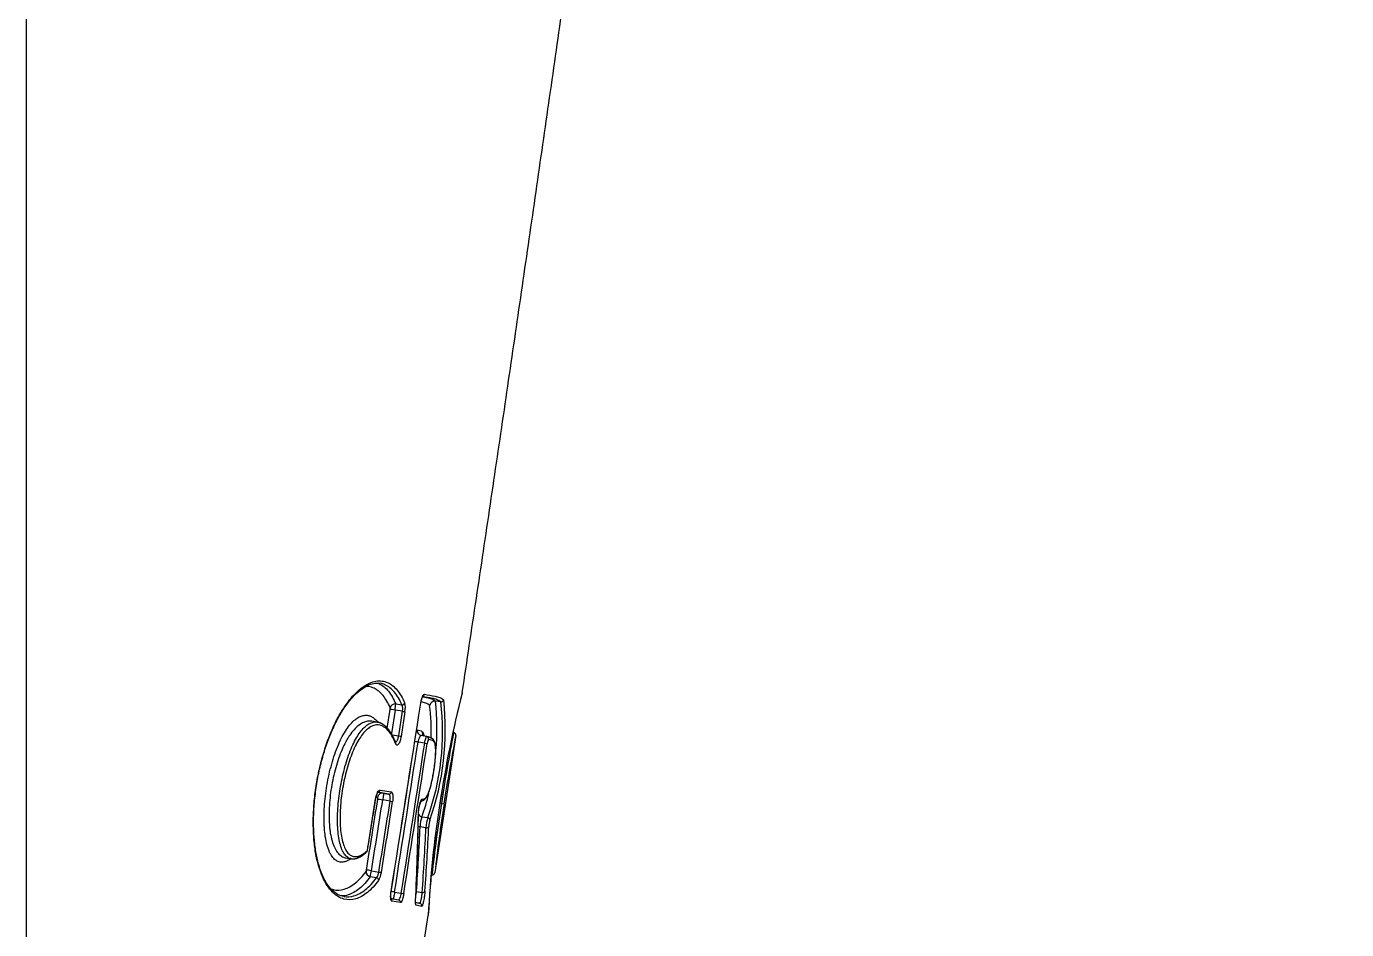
# Model space of a CAD drawing. Header units: millimetres. Extents: x 863 to 5283, y 810 to 2397.
# Drawn here: x 1726.26 to 1727.801, y 1428.113 to 1429.167 of the extents above; entities that cross this region are included whole.
import ezdxf

# ---------------------------------------------------------------- set-up
doc = ezdxf.new("R2010")
doc.units = ezdxf.units.MM
doc.layers.add('Wbudowane', color=175, linetype='Continuous')

# ---------------------------------------------------------------- blocks, each defined once
blk = doc.blocks.new('Z$W@#14502')
for p, q in [((7.65, 121.9236), (7.65, 158.9517)), ((8.0813, 124.2977), (8.0885, 124.2966)), ((8.1338, 124.3), (8.1277, 124.301)), ((8.0713, 124.2696), (8.0748, 124.2914)), ((8.0805, 124.2906), (8.0761, 124.2631)), ((8.0892, 124.2891), (8.0805, 124.2906)), ((8.0847, 124.2604), (8.0892, 124.2891)), ((8.092, 124.2887), (8.0875, 124.2599)), ((8.0596, 124.2765), (8.0533, 124.2775)), ((8.077, 124.2616), (8.0847, 124.2604)), ((8.1151, 124.252), (8.1073, 124.2532)), ((8.1112, 124.2607), (8.111, 124.2608)), ((8.1173, 124.2597), (8.1112, 124.2607)), ((8.1514, 124.2608), (8.127, 124.1009)), ((8.1489, 124.2643), (8.1479, 124.2644)), ((8.06, 124.1885), (8.0583, 124.1888)), ((8.0606, 124.1946), (8.0667, 124.1935)), ((8.0728, 124.1925), (8.0606, 124.1946)), ((8.0631, 124.1972), (8.0762, 124.195)), ((8.0667, 124.1935), (8.0728, 124.1925)), ((8.0481, 124.1267), (8.0578, 124.1869)), ((8.0747, 124.1841), (8.066, 124.1856)), ((8.1346, 124.1816), (8.1328, 124.1819)), ((8.1329, 124.1819), (8.1329, 124.1819)), ((8.1346, 124.1816), (8.1375, 124.1811)), ((8.1119, 124.1661), (8.1186, 124.165)), ((8.1165, 124.1533), (8.1096, 124.1544)), ((8.0228, 124.1182), (8.0291, 124.1171)), ((8.0589, 124.0948), (8.0514, 124.0961)), ((8.0528, 124.1029), (8.0616, 124.1015)), ((8.1226, 124.0985), (8.1235, 124.0983)), ((8.0756, 124.0707), (8.0843, 124.0692)), ((8.0867, 124.0658), (8.0767, 124.0675)), ((8.0799, 124.0781), (8.0877, 124.0768)), ((8.1055, 124.0788), (8.1121, 124.0777)), ((8.1093, 124.065), (8.1072, 124.0653)), ((8.1032, 123.9477), (8.1192, 124.0508))]:
    blk.add_line(p, q)
for centre, radius, start, end in [((-62.3656, 135.2856), 71.3273, 350.960265, 351.138968), ((-61.6139, 135.1657), 70.5662, 350.960572, 351.141203), ((8.0246, 124.3006), 0.0567, 349.8469, 357.1608), ((8.0774, 124.2918), 0.0121, 347.4339, 23.4538), ((8.0711, 124.2932), 0.0214, 347.9048, 15.2118), ((7.8426, 124.2645), 0.2933, 340.1859, 6.9596), ((8.1269, 124.295), 0.00607, 82.0425, 170.2308), ((7.8544, 124.2634), 0.2684, 358.7477, 6.9711), ((7.8194, 124.2678), 0.3197, 340.6868, 6.2386), ((7.8136, 124.2694), 0.3157, 355.2356, 5.7364), ((9.4183, 123.9893), 1.2998, 165.6748, 171.4792), ((9.4181, 123.9893), 1.2996, 165.6831, 171.4785), ((8.1342, 124.303), 0.00304, 262.026, 350.2429), ((8.0709, 124.2922), 0.00392, 348.118, 15.2804), ((8.1179, 124.2642), 0.0058, 169.6237, 222.5733), ((-62.5761, 135.2163), 71.5285, 351.041604, 351.183627), ((-62.7735, 135.2308), 71.7337, 351.054655, 351.196272), ((-62.5767, 135.201), 71.5376, 351.053758, 351.195769), ((8.1159, 124.2458), 0.014, 51.622, 83.498), ((8.1226, 124.2547), 0.0029, 349.6199, 47.091), ((10.1053, 123.8826), 1.9933, 168.9626, 171.3744), ((9.9695, 123.9041), 1.8528, 168.8988, 171.4008), ((9.8242, 123.9259), 1.7091, 168.5816, 168.5828), ((8.1484, 124.2613), 0.003, 351.3976, 80.691), ((8.1484, 124.2613), 0.003, 351.691, 80.6798), ((7.8136, 124.2694), 0.3157, 340.8963, 346.0391), ((-60.5817, 135.0692), 69.4993, 350.922054, 350.991064), ((-50.2942, 133.5396), 59.0969, 350.834865, 350.894017), ((-60.4352, 135.0492), 69.3573, 350.919343, 350.9885), ((-60.6297, 135.0583), 69.5596, 350.937208, 351.006164), ((-60.7313, 135.076), 69.6657, 350.936008, 351.004862), ((7.8544, 124.2634), 0.2684, 341.0649, 342.8015), ((8.1088, 124.1932), 0.00936, 280.1294, 303.254), ((8.1118, 124.1928), 0.00634, 271.8086, 303.082), ((8.1124, 124.1878), 0.00287, 303.5303, 353.1122), ((9.3615, 123.988), 1.2439, 171.0339, 177.1057), ((9.3608, 123.9881), 1.2431, 171.0329, 177.0979), ((10.0759, 123.8814), 1.9644, 171.2114, 173.6597), ((9.9246, 123.9051), 1.8082, 171.2181, 173.783), ((4.9356, 124.2256), 3.1727, 357.148, 358.9932), ((4.9427, 124.2243), 3.1655, 357.1593, 359.0069), ((8.135, 124.1556), 0.0254, 155.4828, 182.6781), ((8.1881, 124.1469), 0.0719, 165.3601, 174.8965), ((8.1486, 124.1533), 0.0289, 162.3681, 177.2394), ((5.5819, 124.2546), 2.5297, 356.0162, 357.7304), ((5.5787, 124.2634), 2.5402, 355.8079, 357.5143), ((5.5861, 124.2642), 2.536, 355.8159, 357.5253), ((8.0453, 124.1271), 0.003, 313.3953, 350.8404), ((8.0429, 124.1043), 0.00431, 329.401, 353.0954), ((7.9896, 124.1125), 0.0639, 345.1276, 351.3969), ((8.049, 124.1027), 0.0126, 321.6001, 354.5148), ((8.041, 124.1038), 0.0236, 329.5109, 353.2899), ((8.124, 124.1013), 0.003, 260.6643, 351.2516), ((8.124, 124.1013), 0.003, 260.7189, 350.3662), ((7.5488, 120.8211), 3.2919, 80.2341, 80.2852), ((7.9695, 124.096), 0.1371, 350.2669, 352.7968), ((7.5492, 120.7982), 3.3114, 80.2199, 80.3413)]:
    blk.add_arc(centre, radius, start, end)
for centre, major_axis, ratio, start_param, end_param in [((8.0804, 124.2924), (-0.00549, -0.00242), 0.878556, 4.191687, 5.649726), ((8.0889, 124.2993), (0.00275, 0.00119), 0.879386, 4.197316, 5.657198), ((8.1118, 124.3094), (-0.0005, -0.00296), 0.973846, 0.551912, 1.581693), ((8.0804, 124.2905), (-0.00593, 0.00093), 0.006402, 4.711269, 5.997281), ((8.0892, 124.2891), (0.00296, -0.00047), 0.006402, 4.711267, 6.004529), ((8.1122, 124.2666), (0.00121, 0.00588), 0.981597, 1.618222, 3.144311), ((8.0785, 124.2514), (-0.00279, -0.0011), 0.862795, 2.539042, 3.141126), ((8.0847, 124.2604), (0.00296, -0.00047), 0.006402, 4.71127, 6.003756), ((8.1073, 124.2532), (-0.00593, 0.00092), 0.003225, 4.711284, 5.402991), ((8.1151, 124.252), (-0.00296, 0.00046), 0.003225, 1.56969, 2.946861), ((8.1168, 124.2568), (-0.0006, -0.00294), 0.981687, 3.143054, 3.182022), ((8.1168, 124.2568), (-0.0006, -0.00294), 0.981687, 1.61823, 3.143054), ((8.0657, 124.1876), (0.00101, 0.00591), 0.9596, 0.0066, 1.580281), ((8.0603, 124.1977), (-0.0005, -0.00296), 0.951269, 0.317674, 1.578348), ((8.0733, 124.1955), (-0.0005, -0.00296), 0.960005, 0.006633, 1.580498), ((8.066, 124.1855), (0.00593, -0.00094), 0.006404, 1.569685, 2.857687), ((8.0747, 124.1842), (-0.00296, 0.00047), 0.006403, 1.569683, 2.86496), ((8.109, 124.1869), (-0.0002, 0.00299), 0.982496, 3.647044, 4.495578), ((8.1048, 124.1699), (-0.003, 0.00005), 0.583457, 2.908612, 3.142218), ((8.1127, 124.1712), (0.00556, -0.00225), 0.856761, 4.036652, 4.904191), ((8.1181, 124.1625), (0.00279, -0.00111), 0.857025, 0.262475, 1.75816), ((8.109, 124.1506), (0.006, -0.00024), 0.629046, 1.492283, 1.857678), ((8.1168, 124.1551), (0.003, -0.00013), 0.629223, 4.63625, 6.109089), ((8.0453, 124.1271), (-0.00206, 0.00218), 0.875143, 3.142145, 3.858254), ((8.0522, 124.1012), (-0.00483, 0.00356), 0.839825, 0.5484, 1.976127), ((8.0528, 124.1029), (-0.00592, 0.00095), 0.006405, 4.711285, 5.997003), ((8.0616, 124.1015), (-0.00296, 0.00047), 0.006405, 1.56969, 2.862745), ((8.0585, 124.0923), (0.00243, -0.00176), 0.840588, 0.541429, 1.971014), ((8.0792, 124.0761), (0.001, 0.00592), 0.978788, 2.634832, 3.061364), ((8.0738, 124.0679), (-0.0005, -0.00296), 0.972462, 1.578606, 2.622631), ((8.0799, 124.0781), (-0.00593, 0.00093), 0.003228, 4.711292, 5.45887), ((8.0838, 124.0663), (-0.0005, -0.00296), 0.978904, 1.580377, 3.145953), ((8.0878, 124.0768), (-0.00296, 0.00047), 0.003228, 1.569698, 2.94317), ((8.1013, 124.0679), (-0.003, 0.00015), 0.585083, 2.96282, 3.141636), ((8.1019, 124.0632), (-0.0005, -0.00296), 0.990313, 1.584743, 2.328564), ((8.1049, 124.0751), (0.00599, -0.00042), 0.630296, 1.511122, 1.617508), ((8.1088, 124.062), (-0.00051, -0.00296), 0.994572, 1.5878, 3.141983), ((8.1124, 124.0796), (0.00299, -0.00022), 0.630424, 4.655009, 6.155737)]:
    blk.add_ellipse(centre, major_axis=major_axis, ratio=ratio, start_param=start_param, end_param=end_param)
blk.add_open_spline([(8.1589, 124.3109), (8.2828, 125.1321), (8.397, 125.9542), (8.5063, 126.7764), (8.6159, 127.5982), (8.7284, 128.418), (8.8458, 129.2327), (8.9703, 130.0331), (9.1017, 130.7648), (9.1916, 131.2053)], degree=9)
for points, knots in [([(8.0613, 124.0918), (8.057, 124.0859), (8.0526, 124.0812), (8.0459, 124.0759), (8.0437, 124.0743), (8.0391, 124.0718), (8.0368, 124.0709), (8.0298, 124.0689), (8.0252, 124.0687), (8.0184, 124.0706), (8.0161, 124.0715), (8.0128, 124.0736), (8.0116, 124.0743), (8.0094, 124.0761), (8.0083, 124.0771), (8.0051, 124.0803), (8.0031, 124.0829), (7.9992, 124.0889), (7.9973, 124.0923), (7.9922, 124.104), (7.9896, 124.1133), (7.9872, 124.1269), (7.9868, 124.1297), (7.9861, 124.1354), (7.9853, 124.1442), (7.9849, 124.1534), (7.985, 124.163), (7.985, 124.1663), (7.9853, 124.1728), (7.9855, 124.1761), (7.9862, 124.186), (7.987, 124.1926), (7.9884, 124.2026), (7.989, 124.206), (7.9902, 124.2126), (7.9909, 124.2159), (7.993, 124.2257), (7.9946, 124.2322), (7.9983, 124.2447), (8.0003, 124.2509), (8.0047, 124.2626), (8.0071, 124.2681), (8.0108, 124.2759), (8.0121, 124.2785), (8.0147, 124.2834), (8.016, 124.2858), (8.0201, 124.2925), (8.0229, 124.2966), (8.027, 124.3021), (8.0284, 124.3038), (8.0313, 124.3071), (8.0327, 124.3086), (8.0369, 124.3128), (8.0397, 124.3152), (8.0438, 124.3181), (8.0452, 124.319), (8.0478, 124.3206), (8.0492, 124.3213), (8.0531, 124.3231), (8.0557, 124.3238), (8.0606, 124.3247), (8.063, 124.3247), (8.0675, 124.3242), (8.0697, 124.3236), (8.0759, 124.3209), (8.0796, 124.3178), (8.0863, 124.3098), (8.0892, 124.3047), (8.0918, 124.2988)], [0, 0, 0, 0, 0.0625, 0.0625, 0.09375, 0.09375, 0.125, 0.125, 0.1875, 0.1875, 0.21875, 0.21875, 0.234375, 0.234375, 0.25, 0.25, 0.28125, 0.28125, 0.3125, 0.3125, 0.375, 0.375, 0.390625, 0.390625, 0.40625, 0.4375, 0.4375, 0.453125, 0.453125, 0.46875, 0.46875, 0.5, 0.5, 0.515625, 0.515625, 0.53125, 0.53125, 0.5625, 0.5625, 0.59375, 0.59375, 0.625, 0.625, 0.640625, 0.640625, 0.65625, 0.65625, 0.6875, 0.6875, 0.703125, 0.703125, 0.71875, 0.71875, 0.75, 0.75, 0.765625, 0.765625, 0.78125, 0.78125, 0.8125, 0.8125, 0.84375, 0.84375, 0.875, 0.875, 0.9375, 0.9375, 1, 1, 1, 1]), ([(8.0207, 124.0729), (8.018, 124.0733), (8.0137, 124.0749), (8.0066, 124.0801), (8.0006, 124.0879), (7.9952, 124.0981), (7.991, 124.1105), (7.9878, 124.1249), (7.9858, 124.1412), (7.9851, 124.1589), (7.9857, 124.1778), (7.9878, 124.1974), (7.9911, 124.2169), (7.9957, 124.2357), (8.0014, 124.2534), (8.0079, 124.2695), (8.0152, 124.2838), (8.023, 124.2961), (8.0311, 124.3063), (8.0396, 124.3141), (8.0478, 124.3195), (8.0559, 124.3221), (8.0603, 124.3223), (8.0628, 124.3218)], [0, 0, 0, 0, 0.055689, 0.108203, 0.157288, 0.204005, 0.249246, 0.29403, 0.338779, 0.383932, 0.429922, 0.47625, 0.52254, 0.568288, 0.613462, 0.657912, 0.702515, 0.747521, 0.793857, 0.841856, 0.892149, 0.945542, 1, 1, 1, 1]), ([(8.0747, 124.2933), (8.0723, 124.2988), (8.0695, 124.3036), (8.0633, 124.3113), (8.0598, 124.3142), (8.054, 124.3169), (8.0519, 124.3176), (8.0486, 124.3181), (8.0473, 124.3182), (8.0461, 124.3181)], [0, 0, 0, 0, 0.358513, 0.358513, 0.717026, 0.717026, 0.896283, 0.896283, 1, 1, 1, 1]), ([(8.0598, 124.3221), (8.0606, 124.3218), (8.0614, 124.3215), (8.0661, 124.3193), (8.0696, 124.3164), (8.076, 124.3085), (8.0788, 124.3035), (8.0813, 124.2977)], [0, 0, 0, 0, 0.090354, 0.090354, 0.545177, 0.545177, 1, 1, 1, 1]), ([(8.0885, 124.2966), (8.0859, 124.3024), (8.083, 124.3074), (8.0764, 124.3153), (8.0728, 124.3183), (8.0669, 124.3209), (8.065, 124.3215), (8.0631, 124.3218)], [0, 0, 0, 0, 0.411632, 0.411632, 0.823263, 0.823263, 1, 1, 1, 1]), ([(8.1104, 124.2985), (8.1106, 124.3), (8.1109, 124.3014), (8.1116, 124.304), (8.112, 124.3052), (8.1128, 124.3071), (8.1132, 124.3078), (8.114, 124.3088), (8.1144, 124.309), (8.1147, 124.309)], [0, 0, 0, 0, 0.25, 0.25, 0.5, 0.5, 0.75, 0.75, 1, 1, 1, 1]), ([(8.1105, 124.2985), (8.1105, 124.2985), (8.1105, 124.2987), (8.1106, 124.299), (8.1106, 124.2994), (8.1107, 124.2998), (8.1108, 124.3002), (8.1109, 124.3006), (8.111, 124.301), (8.111, 124.3014), (8.1111, 124.3017), (8.1112, 124.3021), (8.1113, 124.3025), (8.1114, 124.3028), (8.1115, 124.3032), (8.1116, 124.3035), (8.1117, 124.3038), (8.1118, 124.3041), (8.1119, 124.3044), (8.112, 124.3047), (8.1121, 124.305), (8.1122, 124.3052), (8.1123, 124.3055), (8.1124, 124.3057), (8.1125, 124.3059), (8.1126, 124.3061), (8.1126, 124.3062), (8.1127, 124.3064), (8.1128, 124.3065), (8.1129, 124.3066), (8.1129, 124.3067), (8.113, 124.3068), (8.113, 124.3069), (8.113, 124.3069), (8.1131, 124.3069), (8.1131, 124.3069), (8.1131, 124.3069)], [0, 0, 0, 0, 0.008321, 0.040708, 0.073277, 0.105925, 0.138526, 0.170957, 0.203118, 0.235129, 0.267257, 0.299459, 0.331715, 0.363997, 0.396264, 0.428476, 0.460591, 0.492562, 0.524338, 0.555864, 0.587085, 0.617941, 0.64837, 0.678301, 0.707617, 0.737402, 0.766879, 0.795948, 0.824509, 0.852461, 0.879713, 0.906184, 0.931811, 0.95656, 0.980425, 1, 1, 1, 1]), ([(8.1209, 124.296), (8.1202, 124.2967), (8.1195, 124.2972), (8.1179, 124.298), (8.1171, 124.2984), (8.1146, 124.2993), (8.1129, 124.2997), (8.1109, 124.3002), (8.1109, 124.3002), (8.1108, 124.3002)], [0, 0, 0, 0, 0.245839, 0.245839, 0.491678, 0.491678, 0.983356, 0.983356, 1, 1, 1, 1]), ([(8.1126, 124.3062), (8.1144, 124.3059), (8.1162, 124.3055), (8.1197, 124.3047), (8.1215, 124.3043), (8.124, 124.3034), (8.1248, 124.303), (8.1263, 124.3022), (8.127, 124.3017), (8.1277, 124.301)], [0, 0, 0, 0, 0.304447, 0.304447, 0.652224, 0.652224, 0.826112, 0.826112, 1, 1, 1, 1]), ([(8.1338, 124.3), (8.1331, 124.3007), (8.1323, 124.3012), (8.1308, 124.3021), (8.13, 124.3024), (8.1275, 124.3033), (8.1257, 124.3038), (8.1204, 124.3049), (8.1167, 124.3056), (8.1127, 124.3062)], [0, 0, 0, 0, 0.131537, 0.131537, 0.263073, 0.263073, 0.526147, 0.526147, 1, 1, 1, 1]), ([(8.1147, 124.309), (8.1192, 124.3082), (8.1234, 124.3075), (8.1291, 124.3063), (8.1309, 124.3058), (8.1334, 124.3049), (8.1342, 124.3046), (8.1358, 124.3037), (8.1365, 124.3032), (8.1372, 124.3025)], [0, 0, 0, 0, 0.5, 0.5, 0.75, 0.75, 0.875, 0.875, 1, 1, 1, 1]), ([(8.029, 124.1171), (8.0281, 124.1165), (8.0273, 124.1159), (8.0249, 124.1146), (8.0234, 124.1139), (8.0203, 124.1131), (8.0188, 124.1129), (8.0159, 124.1131), (8.0144, 124.1135), (8.0116, 124.1149), (8.0102, 124.1159), (8.0076, 124.1186), (8.0064, 124.1203), (8.0047, 124.1233), (8.0042, 124.1244), (8.0032, 124.1267), (8.0027, 124.128), (8.0004, 124.1346), (7.9991, 124.1409), (7.9982, 124.1499), (7.998, 124.1518), (7.9978, 124.1556), (7.9977, 124.1575), (7.9975, 124.1633), (7.9975, 124.1672), (7.9978, 124.1754), (7.9981, 124.1795), (7.9988, 124.188), (7.9993, 124.1922), (8.0005, 124.2006), (8.0012, 124.2048), (8.0029, 124.2132), (8.0038, 124.2174), (8.0059, 124.2255), (8.007, 124.2295), (8.0094, 124.2373), (8.0107, 124.2411), (8.0135, 124.2483), (8.015, 124.2517), (8.018, 124.2581), (8.0196, 124.2612), (8.0245, 124.2694), (8.0278, 124.2738), (8.0329, 124.2787), (8.0346, 124.2801), (8.0379, 124.2822), (8.0395, 124.283), (8.0426, 124.2841), (8.0441, 124.2844), (8.0471, 124.2846), (8.0485, 124.2844), (8.0513, 124.2837), (8.0526, 124.2832), (8.0551, 124.2817), (8.0563, 124.2808), (8.0587, 124.2787), (8.0598, 124.2775), (8.0608, 124.2762)], [0, 0, 0, 0, 0.020797, 0.020797, 0.057066, 0.057066, 0.093334, 0.093334, 0.129603, 0.129603, 0.165872, 0.165872, 0.202141, 0.202141, 0.220275, 0.220275, 0.238409, 0.238409, 0.310947, 0.310947, 0.329081, 0.329081, 0.347216, 0.347216, 0.383484, 0.383484, 0.419753, 0.419753, 0.456022, 0.456022, 0.492291, 0.492291, 0.52856, 0.52856, 0.564828, 0.564828, 0.601097, 0.601097, 0.637366, 0.637366, 0.673635, 0.673635, 0.746172, 0.746172, 0.782441, 0.782441, 0.81871, 0.81871, 0.854978, 0.854978, 0.891247, 0.891247, 0.927516, 0.927516, 0.963785, 0.963785, 1, 1, 1, 1]), ([(8.0533, 124.2775), (8.0527, 124.2776), (8.0521, 124.2777), (8.05, 124.2778), (8.0485, 124.2776), (8.044, 124.2766), (8.0408, 124.275), (8.0358, 124.271), (8.0342, 124.2694), (8.0309, 124.2657), (8.0292, 124.2636), (8.0268, 124.2601), (8.026, 124.2589), (8.0244, 124.2563), (8.0236, 124.2549), (8.0213, 124.2506), (8.0199, 124.2476), (8.0171, 124.2411), (8.0158, 124.2377), (8.0133, 124.2306), (8.0122, 124.227), (8.0101, 124.2195), (8.0091, 124.2157), (8.0074, 124.2079), (8.0067, 124.204), (8.0054, 124.1962), (8.0049, 124.1922), (8.0041, 124.1844), (8.0038, 124.1804), (8.0032, 124.1689), (8.0033, 124.1615), (8.0041, 124.1528), (8.0043, 124.1511), (8.0047, 124.1478), (8.005, 124.1462), (8.0059, 124.1416), (8.0066, 124.1387), (8.0083, 124.1334), (8.0093, 124.131), (8.0115, 124.1268), (8.0127, 124.125), (8.0152, 124.1221), (8.0166, 124.1209), (8.0194, 124.1191), (8.0208, 124.1186), (8.0224, 124.1182), (8.0226, 124.1182), (8.0228, 124.1182)], [0, 0, 0, 0, 0.020544, 0.020544, 0.066904, 0.066904, 0.159623, 0.159623, 0.205982, 0.205982, 0.252342, 0.252342, 0.275522, 0.275522, 0.298701, 0.298701, 0.345061, 0.345061, 0.39142, 0.39142, 0.43778, 0.43778, 0.484139, 0.484139, 0.530499, 0.530499, 0.576858, 0.576858, 0.623218, 0.623218, 0.715937, 0.715937, 0.739116, 0.739116, 0.762296, 0.762296, 0.808656, 0.808656, 0.855015, 0.855015, 0.901375, 0.901375, 0.947734, 0.947734, 0.994094, 0.994094, 1, 1, 1, 1]), ([(8.0291, 124.1171), (8.0289, 124.1172), (8.0287, 124.1172), (8.0272, 124.1175), (8.026, 124.1181), (8.0236, 124.1198), (8.0224, 124.121), (8.0203, 124.124), (8.0193, 124.1258), (8.0176, 124.13), (8.0168, 124.1324), (8.0154, 124.1377), (8.0149, 124.1406), (8.014, 124.1469), (8.0137, 124.1502), (8.0131, 124.1606), (8.0132, 124.1679), (8.0139, 124.1794), (8.0143, 124.1833), (8.0152, 124.1911), (8.0157, 124.1949), (8.017, 124.2027), (8.0177, 124.2066), (8.0194, 124.2143), (8.0203, 124.2181), (8.0222, 124.2255), (8.0233, 124.2292), (8.0256, 124.2363), (8.0268, 124.2396), (8.0294, 124.2461), (8.0307, 124.2491), (8.0336, 124.2549), (8.035, 124.2575), (8.0379, 124.2623), (8.0394, 124.2644), (8.0424, 124.2681), (8.0439, 124.2698), (8.0483, 124.2738), (8.0512, 124.2754), (8.0559, 124.2767), (8.0578, 124.2768), (8.0596, 124.2765)], [0, 0, 0, 0, 0.006817, 0.006817, 0.053207, 0.053207, 0.099596, 0.099596, 0.145986, 0.145986, 0.192375, 0.192375, 0.238764, 0.238764, 0.285154, 0.285154, 0.377933, 0.377933, 0.424322, 0.424322, 0.470711, 0.470711, 0.517101, 0.517101, 0.56349, 0.56349, 0.60988, 0.60988, 0.656269, 0.656269, 0.702659, 0.702659, 0.749048, 0.749048, 0.795437, 0.795437, 0.841827, 0.841827, 0.934606, 0.934606, 1, 1, 1, 1]), ([(8.0813, 124.2509), (8.0799, 124.2545), (8.0784, 124.2578), (8.0749, 124.2635), (8.0731, 124.266), (8.07, 124.269), (8.069, 124.2699), (8.0667, 124.2714), (8.0656, 124.272), (8.062, 124.2733), (8.0595, 124.2735), (8.0553, 124.2726), (8.0539, 124.2721), (8.0511, 124.2706), (8.0496, 124.2696), (8.0467, 124.2671), (8.0451, 124.2656), (8.0422, 124.2621), (8.0407, 124.2601), (8.0378, 124.2556), (8.0363, 124.2531), (8.0335, 124.2476), (8.0322, 124.2447), (8.0296, 124.2385), (8.0284, 124.2353), (8.0261, 124.2284), (8.025, 124.2249), (8.0231, 124.2177), (8.0222, 124.2141), (8.0205, 124.2066), (8.0198, 124.2028), (8.0186, 124.1952), (8.018, 124.1915), (8.0172, 124.1839), (8.0168, 124.1802), (8.0161, 124.169), (8.0161, 124.1618), (8.0167, 124.1518), (8.017, 124.1485), (8.0179, 124.1424), (8.0185, 124.1396), (8.0199, 124.1344), (8.0207, 124.132), (8.0225, 124.128), (8.0235, 124.1262), (8.0257, 124.1233), (8.0269, 124.1222), (8.0293, 124.1205), (8.0306, 124.12), (8.0332, 124.1194), (8.0345, 124.1194), (8.0372, 124.1198), (8.0386, 124.1203), (8.0426, 124.1221), (8.0454, 124.1241), (8.0481, 124.1267)], [0, 0, 0, 0, 0.0625, 0.0625, 0.125, 0.125, 0.15625, 0.15625, 0.1875, 0.1875, 0.25, 0.25, 0.28125, 0.28125, 0.3125, 0.3125, 0.34375, 0.34375, 0.375, 0.375, 0.40625, 0.40625, 0.4375, 0.4375, 0.46875, 0.46875, 0.5, 0.5, 0.53125, 0.53125, 0.5625, 0.5625, 0.59375, 0.59375, 0.625, 0.625, 0.6875, 0.6875, 0.71875, 0.71875, 0.75, 0.75, 0.78125, 0.78125, 0.8125, 0.8125, 0.84375, 0.84375, 0.875, 0.875, 0.90625, 0.90625, 0.9375, 0.9375, 1, 1, 1, 1]), ([(8.0813, 124.2525), (8.0812, 124.2527), (8.081, 124.2532), (8.0806, 124.2541), (8.0802, 124.255), (8.0798, 124.256), (8.0794, 124.2569), (8.079, 124.2578), (8.0785, 124.2587), (8.0781, 124.2596), (8.0776, 124.2604), (8.0772, 124.2612), (8.0767, 124.262), (8.0763, 124.2628), (8.0758, 124.2636), (8.0754, 124.2643), (8.0749, 124.265), (8.0744, 124.2657), (8.0739, 124.2664), (8.0735, 124.267), (8.073, 124.2676), (8.0725, 124.2683), (8.072, 124.2688), (8.0715, 124.2694), (8.071, 124.2699), (8.0705, 124.2705), (8.0699, 124.271), (8.0694, 124.2714), (8.0689, 124.2719), (8.0684, 124.2723), (8.0679, 124.2727), (8.0674, 124.2731), (8.0668, 124.2735), (8.0663, 124.2738), (8.0658, 124.2742), (8.0652, 124.2745), (8.0647, 124.2747), (8.0642, 124.275), (8.0637, 124.2753), (8.0631, 124.2755), (8.0626, 124.2757), (8.0621, 124.2759), (8.0615, 124.276), (8.061, 124.2762), (8.0605, 124.2763), (8.06, 124.2764), (8.0597, 124.2765), (8.0596, 124.2765)], [0, 0, 0, 0, 0.016069, 0.043318, 0.07033, 0.097105, 0.123651, 0.149975, 0.176083, 0.201979, 0.22767, 0.25316, 0.278454, 0.303554, 0.328465, 0.35319, 0.377731, 0.402091, 0.426272, 0.450274, 0.474101, 0.497754, 0.521406, 0.544612, 0.56751, 0.59011, 0.612422, 0.634455, 0.656218, 0.677722, 0.698975, 0.71999, 0.740776, 0.761331, 0.781645, 0.801668, 0.821406, 0.840871, 0.860072, 0.879023, 0.897735, 0.916222, 0.934498, 0.952579, 0.970478, 0.988211, 1, 1, 1, 1]), ([(8.1064, 124.2676), (8.1074, 124.2673), (8.1085, 124.2671), (8.1104, 124.2664), (8.1114, 124.2661), (8.1122, 124.2653)], [0, 0, 0, 0, 0.5, 0.5, 1, 1, 1, 1]), ([(8.1122, 124.2653), (8.113, 124.2645), (8.1137, 124.2633), (8.1143, 124.261), (8.1144, 124.2606), (8.1145, 124.2602)], [0, 0, 0, 0, 0.859437, 0.859437, 1, 1, 1, 1]), ([(8.0811, 124.253), (8.0814, 124.2532), (8.0817, 124.2534), (8.0826, 124.2543), (8.0832, 124.2553), (8.0841, 124.2576), (8.0844, 124.2589), (8.0847, 124.2604)], [0, 0, 0, 0, 0.221591, 0.221591, 0.610795, 0.610795, 1, 1, 1, 1]), ([(8.0875, 124.2599), (8.0872, 124.258), (8.0868, 124.2561), (8.086, 124.2538), (8.0857, 124.253), (8.0851, 124.2518), (8.0848, 124.2512), (8.0839, 124.2499), (8.0833, 124.2495), (8.0825, 124.2495), (8.0822, 124.2496), (8.0817, 124.2501), (8.0815, 124.2505), (8.0813, 124.2509)], [0, 0, 0, 0, 0.25, 0.25, 0.375, 0.375, 0.5, 0.5, 0.75, 0.75, 0.875, 0.875, 1, 1, 1, 1]), ([(8.1112, 124.2607), (8.1109, 124.2608), (8.1105, 124.2607), (8.1098, 124.26), (8.1094, 124.2595), (8.1083, 124.2575), (8.1076, 124.2554), (8.1073, 124.2532)], [0, 0, 0, 0, 0.246532, 0.246532, 0.497688, 0.497688, 1, 1, 1, 1]), ([(8.114, 124.1854), (8.1151, 124.1862), (8.1169, 124.1881), (8.1194, 124.1929), (8.1216, 124.1995), (8.1236, 124.2075), (8.1253, 124.2165), (8.1267, 124.2258), (8.1277, 124.2347), (8.1281, 124.2425), (8.1279, 124.249), (8.1268, 124.2538), (8.1255, 124.256), (8.1245, 124.2568)], [0, 0, 0, 0, 0.10732, 0.206112, 0.291897, 0.375939, 0.461976, 0.548958, 0.633919, 0.717018, 0.802335, 0.900221, 1, 1, 1, 1]), ([(8.1151, 124.252), (8.1154, 124.2541), (8.1159, 124.2561), (8.1165, 124.2583), (8.1167, 124.2588), (8.117, 124.2596), (8.1172, 124.2597), (8.1173, 124.2597)], [0, 0, 0, 0, 0.502431, 0.502431, 0.753646, 0.753646, 1, 1, 1, 1]), ([(8.1152, 124.1874), (8.1161, 124.188), (8.1169, 124.1889), (8.1183, 124.1912), (8.1188, 124.1921), (8.1197, 124.1943), (8.1202, 124.1956), (8.1212, 124.1986), (8.1217, 124.2002), (8.1226, 124.2038), (8.1231, 124.2057), (8.1239, 124.2097), (8.1243, 124.2118), (8.1251, 124.2161), (8.1255, 124.2183), (8.1265, 124.2248), (8.1271, 124.2293), (8.1276, 124.2353), (8.1277, 124.2373), (8.1279, 124.2409), (8.1279, 124.2426), (8.1279, 124.2456), (8.1278, 124.247), (8.1275, 124.2493), (8.1274, 124.2502), (8.1267, 124.2526), (8.1261, 124.2535), (8.1254, 124.2541)], [0, 0, 0, 0, 0.125, 0.125, 0.1875, 0.1875, 0.25, 0.25, 0.3125, 0.3125, 0.375, 0.375, 0.4375, 0.4375, 0.5, 0.5, 0.625, 0.625, 0.6875, 0.6875, 0.75, 0.75, 0.8125, 0.8125, 0.875, 0.875, 1, 1, 1, 1]), ([(8.1198, 124.2563), (8.1195, 124.2564), (8.1192, 124.2559), (8.1185, 124.2541), (8.1182, 124.2528), (8.118, 124.2515)], [0, 0, 0, 0, 0.5, 0.5, 1, 1, 1, 1]), ([(8.1254, 124.2541), (8.1246, 124.2549), (8.1237, 124.2553), (8.1218, 124.2559), (8.1208, 124.2561), (8.1198, 124.2563)], [0, 0, 0, 0, 0.5, 0.5, 1, 1, 1, 1]), ([(8.0578, 124.1869), (8.058, 124.1884), (8.0583, 124.1898), (8.059, 124.1918), (8.0592, 124.1924), (8.0596, 124.1936), (8.0599, 124.1941), (8.0606, 124.1955), (8.0612, 124.1962), (8.0622, 124.1971), (8.0627, 124.1973), (8.0631, 124.1972)], [0, 0, 0, 0, 0.25, 0.25, 0.375, 0.375, 0.5, 0.5, 0.75, 0.75, 1, 1, 1, 1]), ([(8.0579, 124.1869), (8.0579, 124.1869), (8.058, 124.1871), (8.058, 124.1874), (8.0581, 124.1878), (8.0582, 124.1882), (8.0582, 124.1886), (8.0583, 124.1889), (8.0584, 124.1893), (8.0585, 124.1897), (8.0586, 124.19), (8.0587, 124.1904), (8.0588, 124.1907), (8.0589, 124.1911), (8.059, 124.1914), (8.0591, 124.1917), (8.0593, 124.192), (8.0594, 124.1923), (8.0595, 124.1926), (8.0596, 124.1929), (8.0597, 124.1931), (8.0598, 124.1933), (8.06, 124.1936), (8.0601, 124.1938), (8.0602, 124.1939), (8.0603, 124.1941), (8.0604, 124.1943), (8.0605, 124.1944), (8.0605, 124.1945), (8.0606, 124.1946), (8.0607, 124.1947), (8.0608, 124.1948), (8.0608, 124.1948), (8.0608, 124.1949), (8.0609, 124.1949), (8.0609, 124.1949), (8.0609, 124.1949), (8.0609, 124.1949)], [0, 0, 0, 0, 0.010696, 0.041913, 0.073402, 0.105031, 0.136651, 0.168084, 0.199191, 0.229947, 0.261114, 0.292344, 0.323672, 0.355071, 0.386511, 0.417948, 0.449331, 0.480612, 0.511737, 0.542651, 0.573294, 0.603606, 0.633527, 0.662999, 0.692236, 0.721696, 0.750931, 0.77988, 0.808481, 0.836674, 0.864405, 0.891631, 0.918323, 0.944471, 0.970089, 0.995214, 1, 1, 1, 1]), ([(8.0603, 124.1865), (8.0604, 124.187), (8.0604, 124.1875), (8.0603, 124.1883), (8.0602, 124.1885), (8.06, 124.1885)], [0, 0, 0, 0, 0.5, 0.5, 1, 1, 1, 1]), ([(8.0667, 124.1935), (8.0668, 124.1935), (8.0669, 124.1926), (8.0667, 124.1904), (8.0666, 124.1895), (8.0663, 124.1876), (8.0662, 124.1866), (8.066, 124.1856)], [0, 0, 0, 0, 0.5, 0.5, 0.75, 0.75, 1, 1, 1, 1]), ([(8.0747, 124.1841), (8.0749, 124.1852), (8.0749, 124.1863), (8.0749, 124.1883), (8.0748, 124.1892), (8.0745, 124.1907), (8.0742, 124.1913), (8.0736, 124.1922), (8.0732, 124.1924), (8.0728, 124.1925)], [0, 0, 0, 0, 0.25, 0.25, 0.5, 0.5, 0.75, 0.75, 1, 1, 1, 1]), ([(8.0762, 124.195), (8.0766, 124.1949), (8.0769, 124.1946), (8.0775, 124.1934), (8.0777, 124.1926), (8.078, 124.1905), (8.078, 124.1893), (8.0779, 124.1866), (8.0778, 124.1852), (8.0776, 124.1837)], [0, 0, 0, 0, 0.25, 0.25, 0.5, 0.5, 0.75, 0.75, 1, 1, 1, 1]), ([(8.1077, 124.1694), (8.1077, 124.1711), (8.1079, 124.173), (8.1084, 124.1769), (8.1088, 124.1789), (8.1097, 124.1824), (8.1102, 124.1838), (8.1109, 124.1853), (8.1111, 124.1857), (8.1116, 124.1863), (8.1118, 124.1864), (8.112, 124.1864)], [0, 0, 0, 0, 0.25, 0.25, 0.5, 0.5, 0.75, 0.75, 0.875, 0.875, 1, 1, 1, 1]), ([(8.1078, 124.1698), (8.1078, 124.1699), (8.1078, 124.1701), (8.1078, 124.1703), (8.1078, 124.1707), (8.1078, 124.171), (8.1078, 124.1714), (8.1079, 124.1718), (8.1079, 124.1722), (8.1079, 124.1725), (8.108, 124.1729), (8.108, 124.1733), (8.1081, 124.1737), (8.1081, 124.1741), (8.1082, 124.1746), (8.1082, 124.175), (8.1083, 124.1754), (8.1083, 124.1758), (8.1084, 124.1762), (8.1085, 124.1766), (8.1085, 124.177), (8.1086, 124.1774), (8.1087, 124.1778), (8.1088, 124.1782), (8.1089, 124.1786), (8.1089, 124.179), (8.109, 124.1794), (8.1091, 124.1798), (8.1092, 124.1801), (8.1093, 124.1805), (8.1094, 124.1808), (8.1095, 124.1812), (8.1096, 124.1815), (8.1097, 124.1818), (8.1097, 124.1821), (8.1098, 124.1824), (8.1099, 124.1827), (8.11, 124.1829), (8.1101, 124.1832), (8.1102, 124.1834), (8.1103, 124.1836), (8.1103, 124.1838), (8.1104, 124.1839), (8.1105, 124.1841), (8.1106, 124.1842), (8.1106, 124.1843), (8.1107, 124.1844), (8.1107, 124.1845), (8.1107, 124.1845), (8.1107, 124.1846), (8.1108, 124.1846), (8.1108, 124.1846), (8.1108, 124.1846)], [0, 0, 0, 0, 0.011662, 0.032871, 0.053931, 0.075118, 0.09641, 0.117787, 0.139229, 0.16072, 0.182241, 0.203776, 0.22532, 0.246779, 0.268342, 0.289979, 0.31166, 0.333353, 0.355019, 0.376629, 0.398158, 0.419635, 0.441183, 0.46275, 0.484321, 0.505881, 0.527417, 0.548913, 0.570353, 0.591722, 0.613053, 0.634286, 0.655435, 0.676497, 0.697466, 0.718334, 0.73909, 0.75972, 0.780202, 0.800556, 0.820321, 0.839761, 0.858858, 0.877592, 0.895938, 0.913871, 0.931365, 0.948397, 0.96495, 0.978962, 0.993838, 1, 1, 1, 1]), ([(8.0291, 124.1171), (8.0292, 124.1171), (8.0294, 124.1171), (8.0297, 124.117), (8.0302, 124.117), (8.0307, 124.117), (8.0312, 124.1169), (8.0317, 124.1169), (8.0322, 124.117), (8.0327, 124.117), (8.0332, 124.1171), (8.0337, 124.1171), (8.0342, 124.1172), (8.0348, 124.1173), (8.0353, 124.1175), (8.0358, 124.1176), (8.0364, 124.1178), (8.0369, 124.118), (8.0375, 124.1182), (8.038, 124.1184), (8.0386, 124.1187), (8.0391, 124.119), (8.0397, 124.1193), (8.0403, 124.1196), (8.0409, 124.1199), (8.0414, 124.1203), (8.042, 124.1206), (8.0426, 124.121), (8.0432, 124.1215), (8.0438, 124.1219), (8.0444, 124.1224), (8.045, 124.1229), (8.0456, 124.1234), (8.0462, 124.1239), (8.0468, 124.1244), (8.0472, 124.1248), (8.0473, 124.1249)], [0, 0, 0, 0, 0.007053, 0.031809, 0.056764, 0.081909, 0.107235, 0.132717, 0.158335, 0.184625, 0.211169, 0.238, 0.265151, 0.292652, 0.320532, 0.34882, 0.377544, 0.406728, 0.436399, 0.466579, 0.49729, 0.528554, 0.560395, 0.591531, 0.623851, 0.656627, 0.689848, 0.723496, 0.75755, 0.791989, 0.826793, 0.86194, 0.897407, 0.933172, 0.969212, 1, 1, 1, 1]), ([(8.0055, 124.0819), (8.0064, 124.0816), (8.0073, 124.0813), (8.0125, 124.08), (8.0168, 124.0803), (8.0234, 124.0823), (8.0256, 124.0832), (8.0299, 124.0856), (8.032, 124.0871), (8.0384, 124.0922), (8.0425, 124.0966), (8.0466, 124.1021)], [0, 0, 0, 0, 0.0636661, 0.0636661, 0.3757774, 0.3757774, 0.531833, 0.531833, 0.6878887, 0.6878887, 1, 1, 1, 1]), ([(8.0514, 124.0961), (8.0472, 124.0903), (8.043, 124.0857), (8.0366, 124.0804), (8.0344, 124.0789), (8.03, 124.0764), (8.0278, 124.0754), (8.0229, 124.0739), (8.0203, 124.0735), (8.0177, 124.0736)], [0, 0, 0, 0, 0.385812, 0.385812, 0.578718, 0.578718, 0.771624, 0.771624, 1, 1, 1, 1]), ([(8.021, 124.0728), (8.0247, 124.0722), (8.0285, 124.0725), (8.0346, 124.0743), (8.0369, 124.0752), (8.0414, 124.0777), (8.0437, 124.0792), (8.0503, 124.0845), (8.0546, 124.089), (8.0589, 124.0948)], [0, 0, 0, 0, 0.291934, 0.291934, 0.468951, 0.468951, 0.645967, 0.645967, 1, 1, 1, 1]), ([(8.0767, 124.0675), (8.0764, 124.0675), (8.0761, 124.0679), (8.0756, 124.069), (8.0754, 124.0699), (8.0753, 124.0719), (8.0753, 124.0732), (8.0754, 124.0758), (8.0756, 124.0773), (8.0758, 124.0787)], [0, 0, 0, 0, 0.25, 0.25, 0.5, 0.5, 0.75, 0.75, 1, 1, 1, 1]), ([(8.0758, 124.07), (8.0758, 124.07), (8.0758, 124.07), (8.0758, 124.07), (8.0758, 124.07), (8.0757, 124.0701), (8.0757, 124.0701), (8.0757, 124.0702), (8.0757, 124.0703), (8.0756, 124.0704), (8.0756, 124.0706), (8.0756, 124.0707), (8.0755, 124.0709), (8.0755, 124.0711), (8.0755, 124.0713), (8.0755, 124.0716), (8.0755, 124.0718), (8.0754, 124.0721), (8.0754, 124.0723), (8.0754, 124.0726), (8.0754, 124.0729), (8.0754, 124.0732), (8.0754, 124.0736), (8.0754, 124.0739), (8.0754, 124.0743), (8.0754, 124.0747), (8.0755, 124.075), (8.0755, 124.0754), (8.0755, 124.0758), (8.0756, 124.0762), (8.0756, 124.0766), (8.0756, 124.077), (8.0757, 124.0774), (8.0757, 124.0778), (8.0758, 124.0782), (8.0758, 124.0785), (8.0759, 124.0787), (8.0759, 124.0787)], [0, 0, 0, 0, 0.00812, 0.030001, 0.052605, 0.075988, 0.100184, 0.125202, 0.151031, 0.17764, 0.204979, 0.232988, 0.261596, 0.290728, 0.320305, 0.350247, 0.380637, 0.41016, 0.440383, 0.471202, 0.502533, 0.534289, 0.566386, 0.598737, 0.63126, 0.663873, 0.696496, 0.729042, 0.761451, 0.79367, 0.82572, 0.857557, 0.890033, 0.922599, 0.955217, 0.987845, 1, 1, 1, 1]), ([(8.0799, 124.0781), (8.0796, 124.076), (8.0792, 124.0739), (8.0787, 124.0718), (8.0786, 124.0712), (8.0784, 124.0705), (8.0783, 124.0703), (8.0782, 124.0702)], [0, 0, 0, 0, 0.524352, 0.524352, 0.786528, 0.786528, 1, 1, 1, 1]), ([(8.0843, 124.0692), (8.0846, 124.0692), (8.0849, 124.0693), (8.0856, 124.07), (8.0859, 124.0705), (8.0868, 124.0726), (8.0874, 124.0746), (8.0877, 124.0768)], [0, 0, 0, 0, 0.25, 0.25, 0.5, 0.5, 1, 1, 1, 1]), ([(8.0907, 124.0763), (8.0904, 124.0749), (8.0901, 124.0734), (8.0895, 124.0708), (8.0891, 124.0696), (8.0884, 124.0677), (8.088, 124.067), (8.0873, 124.066), (8.087, 124.0657), (8.0867, 124.0658)], [0, 0, 0, 0, 0.25, 0.25, 0.5, 0.5, 0.75, 0.75, 1, 1, 1, 1]), ([(8.1048, 124.0627), (8.1046, 124.0628), (8.1044, 124.0632), (8.1043, 124.0644), (8.1042, 124.0649), (8.1042, 124.0661), (8.1042, 124.0667), (8.1043, 124.0674)], [0, 0, 0, 0, 0.5, 0.5, 0.75, 0.75, 1, 1, 1, 1]), ([(8.1044, 124.0646), (8.1044, 124.0646), (8.1044, 124.0646), (8.1044, 124.0646), (8.1044, 124.0646), (8.1044, 124.0646), (8.1044, 124.0647), (8.1044, 124.0648), (8.1044, 124.0649), (8.1043, 124.065), (8.1043, 124.0652), (8.1043, 124.0653), (8.1043, 124.0655), (8.1043, 124.0657), (8.1043, 124.0659), (8.1043, 124.0662), (8.1043, 124.0664), (8.1043, 124.0667), (8.1043, 124.067), (8.1043, 124.0673), (8.1043, 124.0675), (8.1043, 124.0677), (8.1043, 124.0677)], [0, 0, 0, 0, 0.009105, 0.048626, 0.09016, 0.13377, 0.179452, 0.227136, 0.276727, 0.327678, 0.379796, 0.433904, 0.489772, 0.547183, 0.605909, 0.665725, 0.726415, 0.787771, 0.849604, 0.911764, 0.973648, 1, 1, 1, 1]), ([(8.1093, 124.065), (8.1095, 124.0649), (8.1098, 124.0653), (8.1104, 124.0668), (8.1107, 124.068), (8.1113, 124.0706), (8.1115, 124.0721), (8.1119, 124.0751), (8.1121, 124.0765), (8.1121, 124.0777)], [0, 0, 0, 0, 0.25, 0.25, 0.5, 0.5, 0.75, 0.75, 1, 1, 1, 1]), ([(8.1154, 124.0791), (8.1152, 124.0775), (8.115, 124.0756), (8.1146, 124.0725), (8.1144, 124.0715), (8.1141, 124.0695), (8.1139, 124.0685), (8.1133, 124.0657), (8.1129, 124.0642), (8.1124, 124.0626), (8.1123, 124.0622), (8.112, 124.0617), (8.1119, 124.0615), (8.1118, 124.0615)], [0, 0, 0, 0, 0.25, 0.25, 0.375, 0.375, 0.5, 0.5, 0.75, 0.75, 0.875, 0.875, 1, 1, 1, 1])]:
    blk.add_open_spline(points, degree=3, knots=knots)

msp = doc.modelspace()

# ---------------------------------------------------------------- block references
at = {"layer": 'Wbudowane'}
msp.add_blockref('Z$W@#14502', (1718.6098, 1304.0786), dxfattribs=at)

doc.saveas('drawing.dxf')
